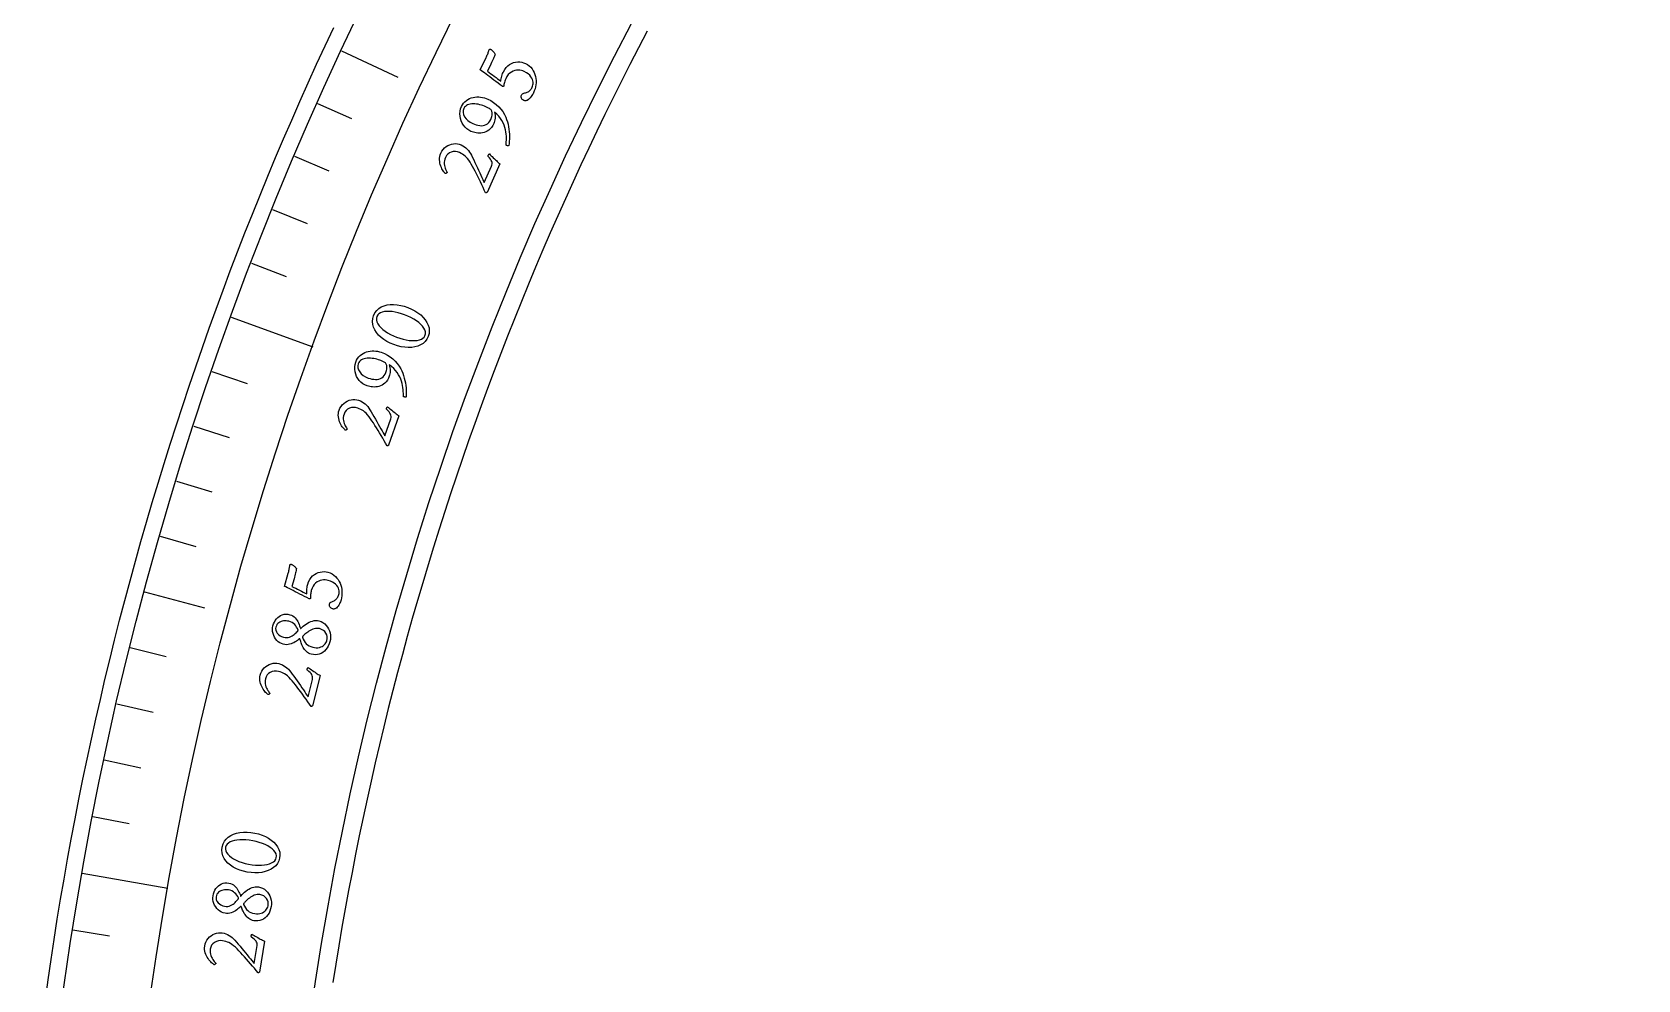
# Model space of a CAD drawing. Header units: millimetres. Extents: x -78 to 78, y -78 to 100.
# Drawn here: x -77.6 to -39.86, y 10.97 to 33.24 of the extents above; entities that cross this region are included whole.
import ezdxf

# ---------------------------------------------------------------- set-up
doc = ezdxf.new("R2010")
doc.units = ezdxf.units.MM
for name, color, linetype in [('CUT_INNER', 6, 'Continuous'), ('CUT_OUTER', 1, 'Continuous'), ('ENGRAVE', 7, 'Continuous'), ('ENGRAVE_FINE', 8, 'Continuous'), ('TEXT', 5, 'Continuous')]:
    doc.layers.add(name, color=color, linetype=linetype)

msp = doc.modelspace()

# ---------------------------------------------------------------- linework, layer by layer
at = {"layer": 'CUT_INNER'}
msp.add_lwpolyline([(-63.148, 33.2567), (-63.3508, 32.8686), (-63.5513, 32.4793), (-63.7494, 32.0888), (-63.9451, 31.697), (-64.1384, 31.304), (-64.3293, 30.9099), (-64.5177, 30.5146), (-64.7037, 30.1182), (-64.8873, 29.7206), (-65.0685, 29.3219), (-65.2472, 28.9221), (-65.4234, 28.5212), (-65.5972, 28.1192), (-65.7685, 27.7162), (-65.9373, 27.3121), (-66.1036, 26.907), (-66.2675, 26.5009), (-66.4288, 26.0938), (-66.5877, 25.6857), (-66.744, 25.2767), (-66.8979, 24.8666), (-67.0492, 24.4557), (-67.198, 24.0438), (-67.3443, 23.6311), (-67.488, 23.2174), (-67.6292, 22.8029), (-67.7678, 22.3875), (-67.9039, 21.9712), (-68.0375, 21.5542), (-68.1684, 21.1363), (-68.2968, 20.7176), (-68.4227, 20.2982), (-68.5459, 19.878), (-68.6666, 19.457), (-68.7847, 19.0353), (-68.9002, 18.6129), (-69.0131, 18.1898), (-69.1234, 17.766), (-69.2311, 17.3415), (-69.3362, 16.9164), (-69.4387, 16.4906), (-69.5386, 16.0642), (-69.6359, 15.6373), (-69.7305, 15.2097), (-69.8225, 14.7815), (-69.9119, 14.3528), (-69.9986, 13.9236), (-70.0828, 13.4938), (-70.1642, 13.0636), (-70.2431, 12.6328), (-70.3193, 12.2016), (-70.3928, 11.7698), (-70.4637, 11.3377), (-70.5319, 10.9051)], dxfattribs=at)
at = {"layer": 'CUT_OUTER'}
msp.add_lwpolyline([(-77.2904, 10.4973), (-77.2245, 10.9713), (-77.1558, 11.445), (-77.0841, 11.9182), (-77.0095, 12.3909), (-76.932, 12.8632), (-76.8517, 13.335), (-76.7684, 13.8063), (-76.6822, 14.2771), (-76.5932, 14.7474), (-76.5013, 15.217), (-76.4064, 15.6862), (-76.3088, 16.1547), (-76.2082, 16.6226), (-76.1048, 17.0899), (-75.9985, 17.5565), (-75.8893, 18.0225), (-75.7773, 18.4878), (-75.6624, 18.9525), (-75.5447, 19.4164), (-75.4242, 19.8795), (-75.3008, 20.3419), (-75.1745, 20.8036), (-75.0455, 21.2645), (-74.9136, 21.7245), (-74.7789, 22.1838), (-74.6413, 22.6422), (-74.501, 23.0998), (-74.3579, 23.5565), (-74.2119, 24.0123), (-74.0632, 24.4672), (-73.9117, 24.9212), (-73.7574, 25.3742), (-73.6003, 25.8263), (-73.4404, 26.2774), (-73.2778, 26.7275), (-73.1124, 27.1767), (-72.9443, 27.6248), (-72.7734, 28.0718), (-72.5998, 28.5178), (-72.4235, 28.9627), (-72.2444, 29.4066), (-72.0626, 29.8493), (-71.8781, 30.2909), (-71.6909, 30.7314), (-71.501, 31.1707), (-71.3084, 31.6088), (-71.1131, 32.0458), (-70.9151, 32.4815), (-70.7145, 32.916), (-70.5112, 33.3493)], dxfattribs=at)
at = {"layer": 'ENGRAVE'}
for points in [[(-70.3315, 32.7961), (-69.0095, 32.1797)], [(-72.9222, 26.5415), (-71.0033, 25.8431)], [(-74.958, 20.0849), (-73.5491, 19.7074)], [(-76.4232, 13.4755), (-74.4122, 13.1209)]]:
    msp.add_lwpolyline(points, dxfattribs=at)
for radius in [77.6022, 75.5602, 71.7678]:
    msp.add_circle((0, 0), radius, dxfattribs=at)
at = {"layer": 'ENGRAVE_FINE'}
for points in [[(-70.8931, 31.5637), (-70.0936, 31.2077)], [(-71.4332, 30.3216), (-70.6276, 29.9796)], [(-71.9515, 29.0703), (-71.1401, 28.7425)], [(-72.4479, 27.8101), (-71.6309, 27.4965)], [(-73.3743, 25.2648), (-72.5468, 24.9799)], [(-73.8041, 23.9804), (-72.9718, 23.71)], [(-74.2114, 22.6887), (-73.3744, 22.4328)], [(-74.596, 21.3901), (-73.7548, 21.1488)], [(-75.2971, 18.7737), (-74.4479, 18.562)], [(-75.6133, 17.4567), (-74.7605, 17.2598)], [(-75.9064, 16.1344), (-75.0504, 15.9524)], [(-76.1764, 14.8072), (-75.3173, 14.6402)], [(-76.6468, 12.1397), (-75.7824, 12.0028)]]:
    msp.add_lwpolyline(points, dxfattribs=at)
at = {"layer": 'TEXT'}
for points in [[(-66.5238, 32.3086), (-66.4938, 32.3621), (-66.4595, 32.4082), (-66.4209, 32.4468), (-66.3781, 32.478), (-66.3326, 32.5023), (-66.286, 32.5204), (-66.2383, 32.5323), (-66.1895, 32.538), (-66.1413, 32.5377), (-66.095, 32.5317), (-66.0509, 32.52), (-66.0088, 32.5026), (-65.9623, 32.4765), (-65.9207, 32.4462), (-65.8841, 32.4119), (-65.8523, 32.3734), (-65.8253, 32.332), (-65.8029, 32.2885), (-65.785, 32.2432), (-65.7718, 32.1958), (-65.763, 32.1473), (-65.7584, 32.0983), (-65.7582, 32.0489), (-65.7622, 31.9991), (-65.7703, 31.9496), (-65.7823, 31.9015), (-65.7982, 31.8546), (-65.818, 31.8091), (-65.8282, 31.7897), (-65.8408, 31.7686), (-65.856, 31.7459), (-65.8735, 31.7215), (-65.8928, 31.6973), (-65.9131, 31.6752), (-65.9342, 31.6552), (-65.9564, 31.6373), (-65.9624, 31.6348), (-65.9709, 31.6322), (-65.9818, 31.6296), (-65.9952, 31.627), (-66.0094, 31.6254), (-66.0229, 31.6259), (-66.0358, 31.6284), (-66.0479, 31.633), (-66.0669, 31.644), (-66.0824, 31.6571), (-66.0944, 31.6723), (-66.1031, 31.6896), (-66.1082, 31.7076), (-66.1097, 31.725), (-66.1075, 31.7417), (-66.1018, 31.7577), (-66.091, 31.7754), (-66.0773, 31.7891), (-66.0609, 31.799), (-66.0416, 31.8048), (-66.0214, 31.809), (-66.0019, 31.8138), (-65.9833, 31.819), (-65.9654, 31.8248), (-65.9458, 31.8331), (-65.9276, 31.8436), (-65.9108, 31.8566), (-65.8954, 31.8719), (-65.8815, 31.8886), (-65.869, 31.9058), (-65.8579, 31.9236), (-65.8482, 31.9419), (-65.8376, 31.9682), (-65.8305, 31.9964), (-65.8269, 32.0264), (-65.8268, 32.0583), (-65.8312, 32.0912), (-65.8413, 32.1243), (-65.8571, 32.1576), (-65.8785, 32.1911), (-65.9065, 32.2239), (-65.9423, 32.255), (-65.9856, 32.2844), (-66.0367, 32.3121), (-66.0683, 32.3252), (-66.1023, 32.3349), (-66.1389, 32.341), (-66.1779, 32.3435), (-66.2181, 32.3415), (-66.258, 32.3337), (-66.2977, 32.3201), (-66.3372, 32.3007), (-66.375, 32.2742), (-66.4098, 32.2393), (-66.4416, 32.1958), (-66.4703, 32.1438), (-66.478, 32.1264), (-66.486, 32.1058), (-66.4941, 32.0819), (-66.5024, 32.0547), (-66.5097, 32.0277), (-66.5149, 32.0042), (-66.5179, 31.9842), (-66.5188, 31.9678), (-66.5208, 31.9652), (-66.5237, 31.9632), (-66.5278, 31.9619), (-66.5329, 31.9612), (-66.5384, 31.9612), (-66.5437, 31.9619), (-66.5489, 31.9632), (-66.5539, 31.9652), (-66.6028, 32.0021), (-66.6516, 32.0389), (-66.7005, 32.0758), (-66.7493, 32.1127), (-66.7973, 32.149), (-66.8436, 32.184), (-66.8882, 32.2178), (-66.9312, 32.2504), (-66.9714, 32.2807), (-67.0079, 32.3079), (-67.0406, 32.3318), (-67.0696, 32.3526), (-66.9307, 32.6389), (-66.9212, 32.659), (-66.9121, 32.6796), (-66.9033, 32.7007), (-66.8949, 32.7222), (-66.8871, 32.7432), (-66.8803, 32.7625), (-66.8745, 32.7801), (-66.8697, 32.796), (-66.8659, 32.8092), (-66.8631, 32.8186), (-66.8615, 32.8243), (-66.8609, 32.8262), (-66.8558, 32.8296), (-66.851, 32.8327), (-66.8467, 32.8356), (-66.8429, 32.8382), (-66.8392, 32.8402), (-66.8354, 32.841), (-66.8316, 32.8408), (-66.8277, 32.8394), (-66.8238, 32.837), (-66.818, 32.8325), (-66.8104, 32.826), (-66.8008, 32.8176), (-66.7901, 32.8075), (-66.7792, 32.7965), (-66.7681, 32.7844), (-66.7567, 32.7713), (-66.7458, 32.7576), (-66.7362, 32.7437), (-66.7278, 32.7297), (-66.7208, 32.7156), (-66.729, 32.6939), (-66.7382, 32.6701), (-66.7484, 32.6444), (-66.7595, 32.6167), (-66.7719, 32.5869), (-66.786, 32.5549), (-66.8018, 32.5206), (-66.8193, 32.484), (-66.8981, 32.3213), (-66.859, 32.2915), (-66.8195, 32.2616), (-66.7795, 32.2317), (-66.7391, 32.2017), (-66.699, 32.172), (-66.6601, 32.1426), (-66.6224, 32.1137), (-66.5858, 32.0852), (-66.5831, 32.1101), (-66.5783, 32.1378), (-66.5713, 32.1684), (-66.5622, 32.2017), (-66.5522, 32.2344), (-66.5425, 32.2631), (-66.533, 32.2879), (-66.5238, 32.3086)], [(-66.4627, 30.5801), (-66.4591, 30.6167), (-66.4564, 30.6564), (-66.4547, 30.699), (-66.4541, 30.7447), (-66.4553, 30.7927), (-66.4594, 30.8421), (-66.4664, 30.8931), (-66.4763, 30.9456), (-66.4899, 30.9988), (-66.5082, 31.052), (-66.5311, 31.1052), (-66.5587, 31.1583), (-66.592, 31.2106), (-66.6319, 31.2611), (-66.6786, 31.3097), (-66.732, 31.3566), (-66.7245, 31.3218), (-66.7202, 31.2861), (-66.7191, 31.2498), (-66.7212, 31.2127), (-66.7258, 31.1768), (-66.7324, 31.1441), (-66.741, 31.1145), (-66.7516, 31.0882), (-66.7765, 31.0408), (-66.8042, 30.9997), (-66.8346, 30.9648), (-66.8678, 30.9362), (-66.903, 30.9129), (-66.9391, 30.8944), (-66.9762, 30.8805), (-67.0143, 30.8712), (-67.0526, 30.866), (-67.0903, 30.864), (-67.1274, 30.8654), (-67.1638, 30.8701), (-67.1986, 30.8771), (-67.2308, 30.8855), (-67.2605, 30.8952), (-67.2875, 30.9064), (-67.3394, 30.9342), (-67.386, 30.9677), (-67.4273, 31.0067), (-67.4634, 31.0514), (-67.4935, 31.1002), (-67.5171, 31.1517), (-67.5342, 31.2059), (-67.5448, 31.2627), (-67.548, 31.3205), (-67.543, 31.3775), (-67.5297, 31.4338), (-67.5081, 31.4893), (-67.4856, 31.5312), (-67.4593, 31.5686), (-67.4291, 31.6017), (-67.3951, 31.6304), (-67.3583, 31.6548), (-67.3196, 31.6751), (-67.279, 31.6913), (-67.2366, 31.7034), (-67.1931, 31.7115), (-67.1491, 31.7157), (-67.1047, 31.7161), (-67.0598, 31.7125), (-67.0156, 31.7054), (-66.973, 31.6952), (-66.9321, 31.6817), (-66.8928, 31.6651), (-66.8212, 31.6277), (-66.7544, 31.5853), (-66.6922, 31.5382), (-66.6348, 31.4861), (-66.5831, 31.4298), (-66.5384, 31.3697), (-66.5005, 31.3058), (-66.4695, 31.2381), (-66.4492, 31.1858), (-66.4317, 31.1313), (-66.417, 31.0746), (-66.4051, 31.0156), (-66.3959, 30.9559), (-66.3891, 30.8969), (-66.3849, 30.8387), (-66.383, 30.7812), (-66.3835, 30.7256), (-66.386, 30.6729), (-66.3906, 30.6231), (-66.3973, 30.5762), (-66.4016, 30.5706), (-66.4084, 30.5676), (-66.4176, 30.5672), (-66.4292, 30.5694), (-66.4409, 30.5727), (-66.4504, 30.5756), (-66.4577, 30.5781), (-66.4627, 30.5801)], [(-66.8094, 31.4124), (-66.8245, 31.4217), (-66.8399, 31.4309), (-66.8556, 31.44), (-66.8718, 31.449), (-66.8881, 31.4577), (-66.9046, 31.4662), (-66.9212, 31.4745), (-66.938, 31.4825), (-66.9713, 31.4971), (-67.0062, 31.5104), (-67.0427, 31.5222), (-67.0807, 31.5326), (-67.1193, 31.5412), (-67.1575, 31.5474), (-67.1953, 31.5514), (-67.2327, 31.5529), (-67.2689, 31.5517), (-67.3032, 31.547), (-67.3356, 31.5391), (-67.3661, 31.5278), (-67.3937, 31.5128), (-67.4172, 31.4938), (-67.4368, 31.4708), (-67.4523, 31.4438), (-67.4674, 31.3971), (-67.4698, 31.3493), (-67.4595, 31.3003), (-67.4364, 31.2502), (-67.4025, 31.2021), (-67.3596, 31.1591), (-67.3077, 31.1212), (-67.2468, 31.0885), (-67.2061, 31.0715), (-67.1651, 31.058), (-67.1239, 31.0479), (-67.0823, 31.0414), (-67.0416, 31.0393), (-67.0028, 31.0426), (-66.9658, 31.0513), (-66.9306, 31.0653), (-66.8981, 31.0854), (-66.8691, 31.1122), (-66.8436, 31.1457), (-66.8215, 31.1859), (-66.8124, 31.2077), (-66.8043, 31.2313), (-66.7972, 31.2568), (-66.7913, 31.2841), (-66.7884, 31.3134), (-66.7904, 31.3445), (-66.7974, 31.3775), (-66.8094, 31.4124)], [(-66.8525, 30.3781), (-66.8325, 30.3569), (-66.8109, 30.3346), (-66.7878, 30.3115), (-66.7632, 30.2873), (-66.7383, 30.2632), (-66.7143, 30.2401), (-66.6911, 30.2179), (-66.6689, 30.1968), (-66.6489, 30.1779), (-66.6324, 30.1624), (-66.6194, 30.1503), (-66.6101, 30.1416), (-66.909, 29.4721), (-66.9127, 29.47), (-66.917, 29.4682), (-66.922, 29.4664), (-66.9277, 29.4649), (-66.9333, 29.4637), (-66.9382, 29.4633), (-66.9423, 29.4635), (-66.9457, 29.4645), (-66.9741, 29.5259), (-67.0032, 29.5883), (-67.033, 29.6517), (-67.0635, 29.7161), (-67.0945, 29.7805), (-67.1256, 29.8438), (-67.1569, 29.906), (-67.1883, 29.9672), (-67.2193, 30.026), (-67.2496, 30.0813), (-67.279, 30.133), (-67.3077, 30.181), (-67.3379, 30.2273), (-67.3677, 30.2671), (-67.3972, 30.3002), (-67.4264, 30.3268), (-67.4562, 30.3492), (-67.4878, 30.3698), (-67.521, 30.3886), (-67.556, 30.4056), (-67.6054, 30.4232), (-67.6544, 30.4315), (-67.7028, 30.4302), (-67.7506, 30.4195), (-67.7949, 30.4), (-67.8326, 30.3726), (-67.8637, 30.3372), (-67.8881, 30.2938), (-67.903, 30.2549), (-67.9124, 30.2165), (-67.9165, 30.1788), (-67.9152, 30.1417), (-67.9103, 30.1062), (-67.9033, 30.0731), (-67.8943, 30.0425), (-67.8834, 30.0144), (-67.872, 29.9895), (-67.8618, 29.9687), (-67.8528, 29.9521), (-67.8449, 29.9396), (-67.8484, 29.9338), (-67.8535, 29.9287), (-67.8604, 29.9241), (-67.8689, 29.9201), (-67.8775, 29.9171), (-67.8845, 29.9153), (-67.8899, 29.9147), (-67.8937, 29.9154), (-67.9023, 29.9244), (-67.9129, 29.9374), (-67.9254, 29.9544), (-67.9399, 29.9755), (-67.955, 30), (-67.9694, 30.0274), (-67.9832, 30.0577), (-67.9963, 30.0908), (-68.0077, 30.126), (-68.0165, 30.1622), (-68.0227, 30.1996), (-68.0264, 30.2382), (-68.0262, 30.2773), (-68.021, 30.3165), (-68.0109, 30.3558), (-67.9958, 30.3951), (-67.9722, 30.4401), (-67.9436, 30.4804), (-67.9101, 30.5158), (-67.8717, 30.5465), (-67.8301, 30.5719), (-67.787, 30.5918), (-67.7423, 30.6061), (-67.6961, 30.6149), (-67.6497, 30.6177), (-67.6047, 30.6144), (-67.561, 30.6048), (-67.5186, 30.589), (-67.4784, 30.5685), (-67.4411, 30.5448), (-67.4067, 30.5179), (-67.3752, 30.4879), (-67.3465, 30.4551), (-67.3202, 30.4203), (-67.2964, 30.3832), (-67.2751, 30.344), (-67.2483, 30.29), (-67.221, 30.2335), (-67.1932, 30.1747), (-67.1647, 30.1133), (-67.1365, 30.0517), (-67.1091, 29.9919), (-67.0828, 29.9339), (-67.0573, 29.8778), (-67.0336, 29.8253), (-67.0123, 29.7785), (-66.9934, 29.7372), (-66.9769, 29.7015), (-66.8048, 30.0866), (-66.7948, 30.1151), (-66.7905, 30.143), (-66.7919, 30.1704), (-66.7991, 30.1973), (-66.8118, 30.2248), (-66.8296, 30.2538), (-66.8525, 30.2844), (-66.8805, 30.3166), (-66.8844, 30.3218), (-66.886, 30.3281), (-66.8854, 30.3354), (-66.8825, 30.3438), (-66.8807, 30.3472), (-66.8779, 30.3513), (-66.8742, 30.3562), (-66.8695, 30.3619), (-66.8646, 30.3674), (-66.8601, 30.372), (-66.8561, 30.3755), (-66.8525, 30.3781)], [(-69.5756, 26.5745), (-69.5439, 26.6409), (-69.5034, 26.6974), (-69.454, 26.7442), (-69.3958, 26.7811), (-69.3307, 26.8087), (-69.2606, 26.8276), (-69.1856, 26.8376), (-69.1056, 26.8389), (-69.0226, 26.832), (-68.9387, 26.8174), (-68.8538, 26.7951), (-68.7679, 26.7653), (-68.6845, 26.7292), (-68.6069, 26.688), (-68.5353, 26.6418), (-68.4695, 26.5907), (-68.4113, 26.5356), (-68.3624, 26.4776), (-68.3228, 26.4168), (-68.2925, 26.353), (-68.2733, 26.2874), (-68.2671, 26.2208), (-68.2739, 26.1534), (-68.2938, 26.0849), (-68.3239, 26.0225), (-68.3634, 25.9687), (-68.4122, 25.9237), (-68.4704, 25.8873), (-68.5357, 25.8595), (-68.606, 25.8401), (-68.6812, 25.8289), (-68.7615, 25.8262), (-68.8448, 25.8314), (-68.9291, 25.8445), (-69.0144, 25.8653), (-69.1007, 25.8939), (-69.1846, 25.929), (-69.2626, 25.9692), (-69.3348, 26.0146), (-69.4011, 26.0652), (-69.4597, 26.12), (-69.5087, 26.178), (-69.5482, 26.2393), (-69.5781, 26.3038), (-69.5968, 26.3703), (-69.6026, 26.4377), (-69.5956, 26.5057), (-69.5756, 26.5745)], [(-69.4983, 26.5568), (-69.5091, 26.5142), (-69.5092, 26.4709), (-69.4985, 26.427), (-69.4772, 26.3824), (-69.4466, 26.3379), (-69.4081, 26.2946), (-69.3618, 26.2523), (-69.3077, 26.211), (-69.2471, 26.1716), (-69.1813, 26.135), (-69.1104, 26.1012), (-69.0344, 26.0702), (-68.9577, 26.0435), (-68.8826, 26.0222), (-68.8092, 26.0061), (-68.7374, 25.9953), (-68.6691, 25.9898), (-68.6063, 25.9896), (-68.5488, 25.9948), (-68.4968, 26.0054), (-68.4519, 26.0215), (-68.4158, 26.0435), (-68.3886, 26.0713), (-68.3702, 26.1049), (-68.3589, 26.1495), (-68.3588, 26.1941), (-68.3702, 26.2387), (-68.3929, 26.2834), (-68.4253, 26.3275), (-68.4657, 26.3706), (-68.5142, 26.4125), (-68.5706, 26.4533), (-68.6332, 26.4923), (-68.6999, 26.5287), (-68.7709, 26.5625), (-68.8461, 26.5937), (-68.9233, 26.6212), (-68.998, 26.6432), (-69.0703, 26.6597), (-69.1403, 26.6707), (-69.2064, 26.6762), (-69.2674, 26.6761), (-69.3232, 26.6704), (-69.3738, 26.6592), (-69.4176, 26.6423), (-69.453, 26.6196), (-69.4799, 26.5911), (-69.4983, 26.5568)], [(-68.8751, 24.6711), (-68.8746, 24.7079), (-68.8754, 24.7477), (-68.8775, 24.7903), (-68.8808, 24.8359), (-68.8862, 24.8835), (-68.8946, 24.9324), (-68.906, 24.9826), (-68.9204, 25.034), (-68.9386, 25.0859), (-68.9615, 25.1373), (-68.9889, 25.1883), (-69.0211, 25.2388), (-69.0588, 25.288), (-69.103, 25.3347), (-69.1537, 25.3792), (-69.2109, 25.4212), (-69.2004, 25.3871), (-69.193, 25.352), (-69.1888, 25.3159), (-69.1876, 25.2788), (-69.1891, 25.2426), (-69.1929, 25.2094), (-69.1989, 25.1793), (-69.2071, 25.1521), (-69.2278, 25.1027), (-69.2517, 25.0594), (-69.279, 25.0219), (-69.3097, 24.9905), (-69.3426, 24.9643), (-69.377, 24.9427), (-69.4128, 24.9256), (-69.4499, 24.9131), (-69.4876, 24.9045), (-69.525, 24.8993), (-69.562, 24.8974), (-69.5987, 24.8989), (-69.634, 24.9028), (-69.6668, 24.9084), (-69.6972, 24.9155), (-69.7251, 24.9243), (-69.7793, 24.9475), (-69.8286, 24.9767), (-69.8732, 25.012), (-69.9129, 25.0534), (-69.9472, 25.0994), (-69.9752, 25.1487), (-69.997, 25.2012), (-70.0125, 25.2568), (-70.0207, 25.3141), (-70.0207, 25.3714), (-70.0123, 25.4286), (-69.9957, 25.4858), (-69.9769, 25.5294), (-69.954, 25.5691), (-69.9268, 25.6046), (-69.8954, 25.6362), (-69.8608, 25.6637), (-69.8241, 25.6873), (-69.7851, 25.707), (-69.7439, 25.7227), (-69.7012, 25.7346), (-69.6578, 25.7426), (-69.6135, 25.7468), (-69.5686, 25.7472), (-69.5239, 25.744), (-69.4806, 25.7375), (-69.4386, 25.7277), (-69.398, 25.7145), (-69.3235, 25.6835), (-69.2532, 25.6471), (-69.1872, 25.6055), (-69.1254, 25.5587), (-69.069, 25.5071), (-69.0192, 25.4511), (-68.9759, 25.3907), (-68.9391, 25.326), (-68.9143, 25.2757), (-68.8921, 25.223), (-68.8726, 25.1677), (-68.8556, 25.11), (-68.8412, 25.0513), (-68.8294, 24.9932), (-68.82, 24.9355), (-68.8132, 24.8784), (-68.8088, 24.823), (-68.8067, 24.7702), (-68.807, 24.7203), (-68.8095, 24.673), (-68.8134, 24.667), (-68.8199, 24.6635), (-68.829, 24.6623), (-68.8407, 24.6634), (-68.8527, 24.6657), (-68.8624, 24.6677), (-68.8698, 24.6695), (-68.8751, 24.6711)], [(-69.293, 25.47), (-69.3088, 25.478), (-69.3249, 25.4858), (-69.3414, 25.4935), (-69.3583, 25.501), (-69.3753, 25.5083), (-69.3925, 25.5154), (-69.4098, 25.5221), (-69.4271, 25.5287), (-69.4616, 25.5403), (-69.4975, 25.5505), (-69.5349, 25.5591), (-69.5737, 25.5662), (-69.6129, 25.5713), (-69.6515, 25.5742), (-69.6895, 25.5748), (-69.7268, 25.5731), (-69.7628, 25.5687), (-69.7966, 25.5611), (-69.8282, 25.5504), (-69.8576, 25.5365), (-69.8837, 25.5191), (-69.9055, 25.4982), (-69.923, 25.4735), (-69.9361, 25.4453), (-69.9471, 25.3975), (-69.9453, 25.3497), (-69.9308, 25.3018), (-69.9034, 25.2538), (-69.8655, 25.2088), (-69.819, 25.1698), (-69.764, 25.1366), (-69.7005, 25.1092), (-69.6584, 25.0958), (-69.6164, 25.0859), (-69.5744, 25.0796), (-69.5325, 25.0767), (-69.4918, 25.0782), (-69.4533, 25.0848), (-69.4172, 25.0967), (-69.3834, 25.1137), (-69.3528, 25.1365), (-69.3263, 25.1658), (-69.3038, 25.2014), (-69.2853, 25.2434), (-69.278, 25.2659), (-69.272, 25.2901), (-69.2673, 25.3161), (-69.2637, 25.3438), (-69.2633, 25.3732), (-69.2681, 25.404), (-69.278, 25.4363), (-69.293, 25.47)], [(-69.2458, 24.4359), (-69.2239, 24.4165), (-69.2005, 24.3963), (-69.1755, 24.3752), (-69.1488, 24.3533), (-69.1219, 24.3314), (-69.096, 24.3105), (-69.071, 24.2904), (-69.047, 24.2714), (-69.0254, 24.2543), (-69.0076, 24.2403), (-68.9937, 24.2293), (-68.9836, 24.2215), (-69.2231, 23.5284), (-69.2265, 23.5261), (-69.2307, 23.5238), (-69.2355, 23.5217), (-69.241, 23.5196), (-69.2465, 23.518), (-69.2514, 23.5171), (-69.2555, 23.517), (-69.259, 23.5177), (-69.2926, 23.5764), (-69.327, 23.636), (-69.3622, 23.6966), (-69.3983, 23.7581), (-69.4347, 23.8195), (-69.4712, 23.8798), (-69.5078, 23.9391), (-69.5444, 23.9973), (-69.5805, 24.0532), (-69.6154, 24.1056), (-69.6493, 24.1545), (-69.682, 24.1999), (-69.7161, 24.2434), (-69.7493, 24.2804), (-69.7816, 24.3109), (-69.8129, 24.3348), (-69.8446, 24.3545), (-69.8779, 24.3722), (-69.9126, 24.3881), (-69.9489, 24.402), (-69.9997, 24.4153), (-70.0492, 24.4192), (-70.0973, 24.4137), (-70.1441, 24.3989), (-70.1865, 24.3756), (-70.2216, 24.345), (-70.2495, 24.307), (-70.2701, 24.2617), (-70.2815, 24.2216), (-70.2876, 24.1826), (-70.2883, 24.1446), (-70.2838, 24.1078), (-70.2758, 24.0729), (-70.2659, 24.0406), (-70.2543, 24.0108), (-70.241, 23.9837), (-70.2275, 23.9599), (-70.2155, 23.9401), (-70.2051, 23.9244), (-70.1961, 23.9126), (-70.1991, 23.9066), (-70.2038, 23.901), (-70.2102, 23.8958), (-70.2184, 23.8911), (-70.2267, 23.8873), (-70.2335, 23.8849), (-70.2388, 23.8839), (-70.2426, 23.8842), (-70.252, 23.8924), (-70.2637, 23.9045), (-70.2776, 23.9204), (-70.2939, 23.9401), (-70.3111, 23.9632), (-70.3279, 23.9892), (-70.3442, 24.0182), (-70.3601, 24.05), (-70.3746, 24.0841), (-70.3865, 24.1194), (-70.396, 24.1562), (-70.4029, 24.1942), (-70.4062, 24.2332), (-70.4045, 24.2727), (-70.3978, 24.3127), (-70.3862, 24.3532), (-70.3665, 24.4001), (-70.3416, 24.4427), (-70.3113, 24.481), (-70.2758, 24.5148), (-70.2365, 24.5438), (-70.1953, 24.5674), (-70.152, 24.5856), (-70.1067, 24.5983), (-70.0608, 24.6052), (-70.0157, 24.6057), (-69.9713, 24.6), (-69.9277, 24.5879), (-69.8858, 24.571), (-69.8466, 24.5507), (-69.81, 24.5269), (-69.7761, 24.4997), (-69.7446, 24.4696), (-69.7153, 24.4372), (-69.6884, 24.4023), (-69.6637, 24.3651), (-69.6324, 24.3136), (-69.6003, 24.2598), (-69.5674, 24.2036), (-69.5337, 24.1449), (-69.5002, 24.086), (-69.4677, 24.0288), (-69.4364, 23.9734), (-69.4062, 23.9196), (-69.378, 23.8695), (-69.3526, 23.8247), (-69.3302, 23.7852), (-69.3107, 23.7511), (-69.1729, 24.1497), (-69.1653, 24.1789), (-69.1635, 24.2071), (-69.1673, 24.2343), (-69.1768, 24.2605), (-69.1918, 24.2867), (-69.2121, 24.3141), (-69.2375, 24.3426), (-69.2682, 24.3722), (-69.2726, 24.3771), (-69.2748, 24.3832), (-69.2748, 24.3905), (-69.2726, 24.3992), (-69.2711, 24.4027), (-69.2687, 24.407), (-69.2654, 24.4122), (-69.2613, 24.4183), (-69.2568, 24.4242), (-69.2528, 24.4291), (-69.2491, 24.433), (-69.2458, 24.4359)], [(-71.1234, 20.266), (-71.1032, 20.324), (-71.0775, 20.3753), (-71.0462, 20.42), (-71.0094, 20.4581), (-70.9688, 20.49), (-70.926, 20.5159), (-70.8811, 20.5359), (-70.8341, 20.55), (-70.7865, 20.5581), (-70.74, 20.5602), (-70.6945, 20.5564), (-70.65, 20.5466), (-70.5997, 20.5289), (-70.5535, 20.5063), (-70.5114, 20.4788), (-70.4734, 20.4465), (-70.4396, 20.4103), (-70.41, 20.3714), (-70.3846, 20.3299), (-70.3633, 20.2855), (-70.3462, 20.2393), (-70.3332, 20.1919), (-70.3244, 20.1432), (-70.3197, 20.0934), (-70.3191, 20.0433), (-70.3226, 19.9939), (-70.3301, 19.945), (-70.3416, 19.8967), (-70.3483, 19.8758), (-70.3571, 19.8529), (-70.3681, 19.8278), (-70.3812, 19.8008), (-70.396, 19.7736), (-70.412, 19.7483), (-70.4294, 19.7249), (-70.4481, 19.7035), (-70.4536, 19.6999), (-70.4615, 19.6959), (-70.4718, 19.6915), (-70.4845, 19.6866), (-70.4983, 19.6825), (-70.5117, 19.6806), (-70.5248, 19.6809), (-70.5375, 19.6833), (-70.5581, 19.6908), (-70.5756, 19.701), (-70.5901, 19.7139), (-70.6017, 19.7295), (-70.6098, 19.7464), (-70.6143, 19.7632), (-70.6151, 19.78), (-70.6123, 19.7968), (-70.6047, 19.8161), (-70.5936, 19.832), (-70.5791, 19.8445), (-70.5612, 19.8537), (-70.5419, 19.8613), (-70.5236, 19.8693), (-70.5061, 19.8778), (-70.4896, 19.8866), (-70.4717, 19.8981), (-70.4556, 19.9117), (-70.4413, 19.9273), (-70.4288, 19.945), (-70.418, 19.9639), (-70.4087, 19.9831), (-70.4008, 20.0025), (-70.3945, 20.0222), (-70.3886, 20.05), (-70.3865, 20.0789), (-70.3882, 20.1091), (-70.3936, 20.1405), (-70.4037, 20.1722), (-70.4194, 20.203), (-70.4407, 20.2331), (-70.4676, 20.2624), (-70.5009, 20.2898), (-70.5415, 20.3142), (-70.5893, 20.3357), (-70.6444, 20.3541), (-70.6778, 20.3615), (-70.713, 20.3651), (-70.75, 20.3647), (-70.7889, 20.3605), (-70.8281, 20.3515), (-70.8661, 20.3369), (-70.9028, 20.3166), (-70.9383, 20.2907), (-70.971, 20.258), (-70.9992, 20.2175), (-71.0229, 20.1692), (-71.0422, 20.113), (-71.0468, 20.0945), (-71.051, 20.0728), (-71.0548, 20.0479), (-71.0583, 20.0197), (-71.0609, 19.9918), (-71.0619, 19.9678), (-71.0614, 19.9476), (-71.0594, 19.9313), (-71.0609, 19.9283), (-71.0635, 19.9259), (-71.0672, 19.9239), (-71.0721, 19.9223), (-71.0775, 19.9214), (-71.0829, 19.9211), (-71.0883, 19.9215), (-71.0935, 19.9226), (-71.148, 19.9504), (-71.2025, 19.9783), (-71.257, 20.0061), (-71.3115, 20.034), (-71.3651, 20.0614), (-71.4168, 20.0878), (-71.4666, 20.1133), (-71.5146, 20.1379), (-71.5595, 20.1608), (-71.6001, 20.1812), (-71.6365, 20.1992), (-71.6686, 20.2146), (-71.5816, 20.5206), (-71.5757, 20.5421), (-71.5703, 20.564), (-71.5653, 20.5862), (-71.5608, 20.6089), (-71.5568, 20.6309), (-71.5534, 20.6511), (-71.5507, 20.6694), (-71.5487, 20.686), (-71.5473, 20.6996), (-71.5462, 20.7094), (-71.5456, 20.7152), (-71.5454, 20.7172), (-71.5409, 20.7214), (-71.5368, 20.7253), (-71.533, 20.7289), (-71.5297, 20.7322), (-71.5264, 20.7348), (-71.5228, 20.7363), (-71.519, 20.7367), (-71.5149, 20.736), (-71.5107, 20.7343), (-71.5042, 20.7309), (-71.4955, 20.7258), (-71.4846, 20.7191), (-71.4724, 20.7111), (-71.4597, 20.7022), (-71.4467, 20.6922), (-71.4331, 20.6813), (-71.42, 20.6696), (-71.4082, 20.6577), (-71.3976, 20.6453), (-71.3882, 20.6326), (-71.3925, 20.6098), (-71.3974, 20.5848), (-71.403, 20.5577), (-71.4091, 20.5285), (-71.4162, 20.497), (-71.4245, 20.463), (-71.4341, 20.4265), (-71.445, 20.3875), (-71.4944, 20.2136), (-71.4507, 20.191), (-71.4065, 20.1684), (-71.3619, 20.1459), (-71.3169, 20.1234), (-71.2723, 20.101), (-71.2289, 20.0789), (-71.1867, 20.0569), (-71.1457, 20.0352), (-71.1474, 20.0603), (-71.1475, 20.0884), (-71.1459, 20.1197), (-71.1428, 20.1541), (-71.1386, 20.188), (-71.134, 20.218), (-71.1289, 20.244), (-71.1234, 20.266)], [(-71.9416, 19.2881), (-71.927, 19.3335), (-71.9084, 19.3756), (-71.8859, 19.4145), (-71.8595, 19.4502), (-71.8296, 19.4818), (-71.7968, 19.5084), (-71.7611, 19.5301), (-71.7225, 19.5468), (-71.6814, 19.5576), (-71.6382, 19.5615), (-71.5929, 19.5586), (-71.5456, 19.5488), (-71.5075, 19.5358), (-71.4735, 19.5188), (-71.4433, 19.4978), (-71.4171, 19.4727), (-71.3941, 19.4449), (-71.3738, 19.4157), (-71.3561, 19.3851), (-71.3411, 19.3531), (-71.3281, 19.3209), (-71.3164, 19.2899), (-71.3061, 19.2599), (-71.2973, 19.2311), (-71.2964, 19.2249), (-71.294, 19.2223), (-71.2901, 19.2232), (-71.2846, 19.2277), (-71.2579, 19.2544), (-71.2286, 19.2803), (-71.1967, 19.3053), (-71.1622, 19.3295), (-71.1259, 19.3516), (-71.0888, 19.3707), (-71.0508, 19.3867), (-71.0119, 19.3996), (-70.9729, 19.4082), (-70.9346, 19.4115), (-70.8968, 19.4095), (-70.8597, 19.4021), (-70.8104, 19.3849), (-70.7656, 19.3616), (-70.7253, 19.3323), (-70.6895, 19.2968), (-70.6586, 19.2568), (-70.6333, 19.2137), (-70.6134, 19.1674), (-70.599, 19.1181), (-70.5906, 19.0671), (-70.5885, 19.016), (-70.5927, 18.9649), (-70.6033, 18.9136), (-70.6204, 18.8603), (-70.6419, 18.8114), (-70.6678, 18.7669), (-70.6982, 18.7267), (-70.7323, 18.6917), (-70.7693, 18.6627), (-70.8092, 18.6396), (-70.8521, 18.6224), (-70.8971, 18.6116), (-70.9434, 18.6076), (-70.991, 18.6104), (-71.0399, 18.62), (-71.0724, 18.6305), (-71.1023, 18.6442), (-71.1297, 18.6613), (-71.1545, 18.6816), (-71.1771, 18.7043), (-71.1975, 18.7285), (-71.2159, 18.7541), (-71.2321, 18.7811), (-71.2466, 18.8087), (-71.2594, 18.8361), (-71.2705, 18.8631), (-71.2801, 18.8899), (-71.2884, 18.9154), (-71.296, 18.9386), (-71.3027, 18.9594), (-71.3086, 18.9779), (-71.3108, 18.9819), (-71.3133, 18.9837), (-71.3161, 18.9833), (-71.3192, 18.9807), (-71.339, 18.9628), (-71.3618, 18.9447), (-71.3876, 18.9264), (-71.4164, 18.9079), (-71.4474, 18.8904), (-71.48, 18.8754), (-71.514, 18.8626), (-71.5495, 18.8523), (-71.586, 18.8455), (-71.6229, 18.8435), (-71.6602, 18.8463), (-71.698, 18.8539), (-71.7407, 18.8683), (-71.7803, 18.8883), (-71.8167, 18.9139), (-71.8499, 18.9451), (-71.8793, 18.9806), (-71.904, 19.019), (-71.9242, 19.0604), (-71.9397, 19.1047), (-71.9497, 19.1505), (-71.9534, 19.1964), (-71.9507, 19.2422), (-71.9416, 19.2881)], [(-71.8728, 19.2583), (-71.8782, 19.2212), (-71.8744, 19.1847), (-71.8614, 19.1488), (-71.8392, 19.1134), (-71.81, 19.0811), (-71.7758, 19.0546), (-71.7368, 19.0338), (-71.6928, 19.0186), (-71.6547, 19.011), (-71.6184, 19.0088), (-71.5839, 19.0121), (-71.5512, 19.0208), (-71.5204, 19.0335), (-71.4916, 19.0484), (-71.4649, 19.0658), (-71.4402, 19.0856), (-71.4174, 19.1059), (-71.3964, 19.1249), (-71.3771, 19.1427), (-71.3595, 19.1593), (-71.3579, 19.1614), (-71.3565, 19.1642), (-71.3552, 19.1675), (-71.354, 19.1714), (-71.3537, 19.1724), (-71.3536, 19.173), (-71.3535, 19.1734), (-71.3534, 19.1736), (-71.3527, 19.1766), (-71.3524, 19.1795), (-71.3524, 19.1822), (-71.3527, 19.1847), (-71.3669, 19.2209), (-71.3847, 19.2547), (-71.4059, 19.286), (-71.4306, 19.3148), (-71.459, 19.3404), (-71.4913, 19.3619), (-71.5275, 19.3794), (-71.5676, 19.3929), (-71.5983, 19.3996), (-71.6293, 19.403), (-71.6606, 19.4033), (-71.6922, 19.4004), (-71.7231, 19.3942), (-71.7523, 19.3849), (-71.7798, 19.3724), (-71.8056, 19.3568), (-71.8286, 19.3377), (-71.8474, 19.3149), (-71.8621, 19.2884), (-71.8728, 19.2583)], [(-70.6759, 18.9376), (-70.667, 18.9864), (-70.6674, 19.0322), (-70.677, 19.0751), (-70.6959, 19.115), (-70.7229, 19.1504), (-70.7569, 19.1797), (-70.798, 19.2029), (-70.846, 19.2199), (-70.8778, 19.2261), (-70.9098, 19.2276), (-70.9421, 19.2244), (-70.9747, 19.2164), (-71.0069, 19.205), (-71.0379, 19.1916), (-71.0678, 19.1762), (-71.0965, 19.1588), (-71.1235, 19.1405), (-71.1483, 19.1224), (-71.171, 19.1046), (-71.1914, 19.087), (-71.2089, 19.0712), (-71.2228, 19.0586), (-71.2329, 19.0493), (-71.2393, 19.0432), (-71.2422, 19.0397), (-71.2444, 19.0367), (-71.246, 19.034), (-71.2469, 19.0316), (-71.2475, 19.0287), (-71.2478, 19.0262), (-71.2476, 19.0242), (-71.247, 19.0226), (-71.2303, 18.9759), (-71.2102, 18.9344), (-71.1866, 18.8981), (-71.1598, 18.8671), (-71.1286, 18.8405), (-71.0921, 18.8178), (-71.0504, 18.7989), (-71.0035, 18.7839), (-70.9623, 18.7753), (-70.923, 18.7716), (-70.8856, 18.773), (-70.8501, 18.7793), (-70.8171, 18.7898), (-70.7871, 18.8034), (-70.76, 18.8201), (-70.7358, 18.84), (-70.7151, 18.8623), (-70.6982, 18.8859), (-70.6851, 18.911), (-70.6759, 18.9376)], [(-71.112, 18.3078), (-71.0885, 18.2903), (-71.0634, 18.2722), (-71.0367, 18.2534), (-71.0082, 18.2339), (-70.9795, 18.2144), (-70.9518, 18.1958), (-70.9252, 18.1781), (-70.8997, 18.1611), (-70.8766, 18.146), (-70.8577, 18.1336), (-70.8429, 18.1239), (-70.8321, 18.117), (-71.0103, 17.4057), (-71.0135, 17.4031), (-71.0175, 17.4005), (-71.0221, 17.3979), (-71.0274, 17.3954), (-71.0328, 17.3932), (-71.0375, 17.392), (-71.0416, 17.3915), (-71.0451, 17.3919), (-71.0837, 17.4474), (-71.1232, 17.5038), (-71.1636, 17.5611), (-71.2048, 17.6192), (-71.2465, 17.6772), (-71.2881, 17.7341), (-71.3297, 17.79), (-71.3713, 17.8448), (-71.4121, 17.8974), (-71.4515, 17.9465), (-71.4895, 17.9923), (-71.526, 18.0346), (-71.5638, 18.075), (-71.6001, 18.109), (-71.6349, 18.1365), (-71.6682, 18.1576), (-71.7015, 18.1744), (-71.7361, 18.1892), (-71.7721, 18.202), (-71.8095, 18.2127), (-71.8613, 18.2215), (-71.9109, 18.2211), (-71.9584, 18.2114), (-72.0036, 18.1926), (-72.0439, 18.1657), (-72.0762, 18.1322), (-72.1007, 18.0919), (-72.1172, 18.0449), (-72.1251, 18.004), (-72.1277, 17.9646), (-72.1252, 17.9267), (-72.1175, 17.8905), (-72.1064, 17.8563), (-72.0938, 17.825), (-72.0797, 17.7964), (-72.064, 17.7705), (-72.0485, 17.748), (-72.0349, 17.7293), (-72.023, 17.7145), (-72.0131, 17.7036), (-72.0156, 17.6973), (-72.0198, 17.6914), (-72.0257, 17.6857), (-72.0334, 17.6803), (-72.0414, 17.6758), (-72.0479, 17.6728), (-72.0531, 17.6713), (-72.057, 17.6713), (-72.067, 17.6787), (-72.0797, 17.6896), (-72.095, 17.7042), (-72.1129, 17.7225), (-72.1321, 17.744), (-72.151, 17.7684), (-72.1698, 17.7959), (-72.1885, 17.8262), (-72.2058, 17.8589), (-72.2208, 17.8931), (-72.2334, 17.9288), (-72.2437, 17.9661), (-72.2503, 18.0047), (-72.2521, 18.0442), (-72.2489, 18.0846), (-72.2409, 18.126), (-72.2254, 18.1744), (-72.2042, 18.219), (-72.1774, 18.2598), (-72.1449, 18.2966), (-72.1084, 18.3289), (-72.0694, 18.356), (-72.0278, 18.3778), (-71.9838, 18.3945), (-71.9387, 18.4053), (-71.8938, 18.4098), (-71.8491, 18.408), (-71.8046, 18.3998), (-71.7614, 18.3866), (-71.7205, 18.3697), (-71.682, 18.3492), (-71.6458, 18.3251), (-71.6118, 18.2979), (-71.5799, 18.2681), (-71.55, 18.2357), (-71.5222, 18.2008), (-71.4865, 18.1523), (-71.4498, 18.1014), (-71.4121, 18.0483), (-71.3735, 17.9928), (-71.3349, 17.937), (-71.2976, 17.8829), (-71.2616, 17.8304), (-71.2268, 17.7795), (-71.1943, 17.732), (-71.1652, 17.6895), (-71.1394, 17.6522), (-71.117, 17.6199), (-71.0144, 18.029), (-71.0094, 18.0587), (-71.0101, 18.087), (-71.0163, 18.1138), (-71.028, 18.139), (-71.0453, 18.1638), (-71.0678, 18.1893), (-71.0957, 18.2155), (-71.1288, 18.2423), (-71.1336, 18.2468), (-71.1363, 18.2527), (-71.1369, 18.26), (-71.1355, 18.2688), (-71.1343, 18.2724), (-71.1323, 18.277), (-71.1295, 18.2824), (-71.1259, 18.2888), (-71.122, 18.2951), (-71.1184, 18.3004), (-71.1151, 18.3046), (-71.112, 18.3078)], [(-73.1332, 14.0891), (-73.1135, 14.16), (-73.0834, 14.2227), (-73.0429, 14.2773), (-72.992, 14.3238), (-72.9327, 14.3623), (-72.8669, 14.393), (-72.7948, 14.416), (-72.7162, 14.4311), (-72.6333, 14.4387), (-72.5482, 14.4389), (-72.4607, 14.4317), (-72.3709, 14.4173), (-72.2824, 14.3961), (-72.1989, 14.3691), (-72.1204, 14.3361), (-72.0467, 14.2971), (-71.9798, 14.253), (-71.9216, 14.2044), (-71.8721, 14.1513), (-71.8311, 14.0938), (-71.8008, 14.0325), (-71.7832, 13.968), (-71.7782, 13.9004), (-71.7858, 13.8296), (-71.8047, 13.7628), (-71.8342, 13.703), (-71.8745, 13.6502), (-71.9254, 13.6043), (-71.9849, 13.5656), (-72.0508, 13.5342), (-72.123, 13.5102), (-72.2015, 13.4935), (-72.2845, 13.4842), (-72.3698, 13.4824), (-72.4574, 13.4881), (-72.5474, 13.5013), (-72.6361, 13.5213), (-72.7199, 13.5474), (-72.7989, 13.5796), (-72.8729, 13.6178), (-72.9401, 13.6616), (-72.9985, 13.7103), (-73.048, 13.7637), (-73.0887, 13.8221), (-73.1186, 13.8844), (-73.1361, 13.9496), (-73.1409, 14.0179), (-73.1332, 14.0891)], [(-73.054, 14.0851), (-73.0572, 14.0413), (-73.0498, 13.9986), (-73.0317, 13.9572), (-73.0029, 13.917), (-72.9651, 13.8785), (-72.9197, 13.8425), (-72.8667, 13.8089), (-72.8062, 13.7776), (-72.7397, 13.7494), (-72.6686, 13.7248), (-72.5929, 13.7038), (-72.5127, 13.6864), (-72.4325, 13.6735), (-72.3548, 13.6655), (-72.2797, 13.6624), (-72.2072, 13.6642), (-72.139, 13.6707), (-72.0771, 13.6814), (-72.0214, 13.6965), (-71.972, 13.716), (-71.9305, 13.7397), (-71.8988, 13.7676), (-71.8768, 13.7996), (-71.8646, 13.8359), (-71.8611, 13.8818), (-71.8689, 13.9258), (-71.8878, 13.9678), (-71.9179, 14.0078), (-71.9575, 14.0456), (-72.0048, 14.081), (-72.0598, 14.1139), (-72.1224, 14.1443), (-72.1908, 14.1718), (-72.2629, 14.196), (-72.3387, 14.217), (-72.4182, 14.2346), (-72.4989, 14.2483), (-72.5763, 14.2571), (-72.6504, 14.2608), (-72.7212, 14.2595), (-72.7873, 14.2534), (-72.8473, 14.2427), (-72.9013, 14.2274), (-72.9492, 14.2075), (-72.9894, 14.1833), (-73.0203, 14.1548), (-73.0418, 14.122), (-73.054, 14.0851)], [(-73.3489, 12.9446), (-73.3383, 12.9911), (-73.3235, 13.0347), (-73.3045, 13.0754), (-73.2812, 13.1132), (-73.2542, 13.1473), (-73.2239, 13.1767), (-73.1902, 13.2014), (-73.1532, 13.2214), (-73.1132, 13.2357), (-73.0705, 13.2434), (-73.0251, 13.2444), (-72.9771, 13.2388), (-72.9381, 13.2292), (-72.9027, 13.2152), (-72.8708, 13.1969), (-72.8425, 13.1742), (-72.8172, 13.1485), (-72.7944, 13.1212), (-72.7741, 13.0922), (-72.7564, 13.0617), (-72.7406, 13.0308), (-72.7263, 13.0008), (-72.7134, 12.9719), (-72.7021, 12.9439), (-72.7006, 12.9378), (-72.698, 12.9354), (-72.6942, 12.9367), (-72.6892, 12.9416), (-72.6649, 12.9706), (-72.6379, 12.999), (-72.6083, 13.0267), (-72.576, 13.0537), (-72.5418, 13.079), (-72.5065, 13.1012), (-72.4701, 13.1204), (-72.4325, 13.1367), (-72.3944, 13.1487), (-72.3565, 13.1553), (-72.3187, 13.1566), (-72.2811, 13.1524), (-72.2305, 13.1396), (-72.1838, 13.1203), (-72.1411, 13.0946), (-72.1023, 13.0624), (-72.0681, 13.0252), (-72.0391, 12.9845), (-72.0153, 12.9401), (-71.9966, 12.8922), (-71.9838, 12.8422), (-71.9772, 12.7915), (-71.977, 12.7401), (-71.983, 12.6881), (-71.9954, 12.6335), (-72.0126, 12.5829), (-72.0345, 12.5363), (-72.0613, 12.4937), (-72.0922, 12.4559), (-72.1265, 12.4237), (-72.1643, 12.3972), (-72.2055, 12.3764), (-72.2494, 12.3617), (-72.2952, 12.3537), (-72.3428, 12.3523), (-72.3924, 12.3576), (-72.4257, 12.3652), (-72.4567, 12.3763), (-72.4855, 12.3909), (-72.512, 12.409), (-72.5364, 12.4297), (-72.5589, 12.4519), (-72.5794, 12.4758), (-72.598, 12.5013), (-72.6147, 12.5276), (-72.6299, 12.5537), (-72.6434, 12.5797), (-72.6552, 12.6056), (-72.6657, 12.6302), (-72.6753, 12.6526), (-72.6838, 12.6728), (-72.6913, 12.6907), (-72.6938, 12.6945), (-72.6965, 12.6961), (-72.6992, 12.6954), (-72.7021, 12.6926), (-72.7202, 12.673), (-72.7414, 12.653), (-72.7655, 12.6325), (-72.7925, 12.6116), (-72.822, 12.5915), (-72.8531, 12.5736), (-72.8859, 12.558), (-72.9203, 12.5446), (-72.9561, 12.5347), (-72.9927, 12.5294), (-73.0301, 12.529), (-73.0684, 12.5332), (-73.1122, 12.5439), (-73.1534, 12.5604), (-73.1919, 12.5827), (-73.2277, 12.6109), (-73.26, 12.6437), (-73.288, 12.6798), (-73.3117, 12.7192), (-73.331, 12.762), (-73.345, 12.8068), (-73.3527, 12.8522), (-73.3539, 12.8981), (-73.3489, 12.9446)], [(-73.2777, 12.9208), (-73.2799, 12.8835), (-73.2729, 12.8474), (-73.2569, 12.8128), (-73.2317, 12.7794), (-73.1997, 12.7499), (-73.1634, 12.7264), (-73.1227, 12.7091), (-73.0776, 12.6978), (-73.039, 12.6936), (-73.0026, 12.6946), (-72.9685, 12.7008), (-72.9367, 12.7124), (-72.9071, 12.7276), (-72.8798, 12.7451), (-72.8547, 12.7647), (-72.8318, 12.7865), (-72.8109, 12.8087), (-72.7916, 12.8295), (-72.7739, 12.849), (-72.7578, 12.867), (-72.7564, 12.8693), (-72.7552, 12.8721), (-72.7542, 12.8756), (-72.7534, 12.8796), (-72.7532, 12.8805), (-72.7531, 12.8812), (-72.753, 12.8816), (-72.753, 12.8817), (-72.7526, 12.8849), (-72.7525, 12.8878), (-72.7527, 12.8905), (-72.7532, 12.8929), (-72.7706, 12.9277), (-72.7912, 12.9598), (-72.815, 12.9891), (-72.8422, 13.0157), (-72.8727, 13.0387), (-72.9067, 13.0574), (-72.9443, 13.0717), (-72.9855, 13.0816), (-73.0166, 13.0855), (-73.0478, 13.0863), (-73.079, 13.0838), (-73.1102, 13.0782), (-73.1405, 13.0694), (-73.1687, 13.0575), (-73.1951, 13.0427), (-73.2194, 13.0248), (-73.2406, 13.0038), (-73.2574, 12.9795), (-73.2698, 12.9518), (-73.2777, 12.9208)], [(-72.0575, 12.7057), (-72.0529, 12.7551), (-72.0573, 12.8007), (-72.0706, 12.8426), (-72.0929, 12.8807), (-72.1229, 12.9136), (-72.1593, 12.9398), (-72.2022, 12.9593), (-72.2516, 12.9721), (-72.2837, 12.9756), (-72.3158, 12.9742), (-72.3477, 12.9682), (-72.3794, 12.9574), (-72.4105, 12.9433), (-72.4402, 12.9273), (-72.4686, 12.9093), (-72.4957, 12.8894), (-72.521, 12.8688), (-72.5442, 12.8487), (-72.5652, 12.8289), (-72.5841, 12.8096), (-72.6001, 12.7923), (-72.6128, 12.7786), (-72.6221, 12.7684), (-72.6279, 12.7618), (-72.6305, 12.7581), (-72.6325, 12.7549), (-72.6338, 12.752), (-72.6345, 12.7497), (-72.6349, 12.7467), (-72.6349, 12.7442), (-72.6346, 12.7422), (-72.6339, 12.7407), (-72.6131, 12.6956), (-72.5894, 12.656), (-72.5628, 12.6219), (-72.5334, 12.5933), (-72.5, 12.5695), (-72.4617, 12.5501), (-72.4185, 12.535), (-72.3704, 12.5241), (-72.3286, 12.519), (-72.2892, 12.5188), (-72.252, 12.5235), (-72.2173, 12.5329), (-72.1853, 12.5462), (-72.1565, 12.5623), (-72.131, 12.5814), (-72.1087, 12.6033), (-72.0899, 12.6273), (-72.0752, 12.6523), (-72.0644, 12.6784), (-72.0575, 12.7057)], [(-72.437, 12.0403), (-72.4121, 12.025), (-72.3855, 12.0091), (-72.3572, 11.9927), (-72.3272, 11.9757), (-72.2969, 11.9588), (-72.2677, 11.9427), (-72.2397, 11.9274), (-72.2127, 11.9127), (-72.1885, 11.8997), (-72.1685, 11.8889), (-72.1529, 11.8806), (-72.1416, 11.8746), (-72.2571, 11.1505), (-72.2601, 11.1476), (-72.2638, 11.1447), (-72.2682, 11.1417), (-72.2732, 11.1387), (-72.2784, 11.1361), (-72.283, 11.1345), (-72.2871, 11.1336), (-72.2906, 11.1337), (-72.3339, 11.1857), (-72.3781, 11.2384), (-72.4233, 11.292), (-72.4695, 11.3462), (-72.5161, 11.4004), (-72.5625, 11.4535), (-72.6088, 11.5055), (-72.655, 11.5565), (-72.7002, 11.6053), (-72.7437, 11.6508), (-72.7855, 11.6931), (-72.8257, 11.7321), (-72.8668, 11.769), (-72.9059, 11.7997), (-72.943, 11.8241), (-72.978, 11.8422), (-73.0126, 11.8561), (-73.0485, 11.8678), (-73.0854, 11.8774), (-73.1236, 11.8848), (-73.176, 11.889), (-73.2253, 11.8843), (-73.2718, 11.8706), (-73.3152, 11.8478), (-73.353, 11.8175), (-73.3823, 11.7813), (-73.4031, 11.7391), (-73.4155, 11.6908), (-73.4198, 11.6494), (-73.419, 11.6099), (-73.4132, 11.5724), (-73.4023, 11.5369), (-73.3883, 11.5039), (-73.373, 11.4738), (-73.3565, 11.4465), (-73.3386, 11.4221), (-73.3212, 11.401), (-73.306, 11.3836), (-73.2929, 11.3699), (-73.282, 11.3599), (-73.2839, 11.3534), (-73.2876, 11.3471), (-73.2931, 11.3409), (-73.3003, 11.3349), (-73.3078, 11.3297), (-73.314, 11.3261), (-73.3191, 11.3242), (-73.3229, 11.3239), (-73.3336, 11.3303), (-73.3472, 11.3402), (-73.3637, 11.3534), (-73.3831, 11.37), (-73.4041, 11.3897), (-73.4251, 11.4124), (-73.4462, 11.4381), (-73.4674, 11.4668), (-73.4876, 11.4977), (-73.5055, 11.5305), (-73.5212, 11.565), (-73.5346, 11.6013), (-73.5446, 11.6392), (-73.5498, 11.6784), (-73.5502, 11.7189), (-73.5457, 11.7608), (-73.5345, 11.8104), (-73.5174, 11.8567), (-73.4942, 11.8996), (-73.4651, 11.9391), (-73.4315, 11.9745), (-73.395, 12.0049), (-73.3555, 12.0303), (-73.3131, 12.0507), (-73.2691, 12.0654), (-73.2247, 12.0738), (-73.18, 12.0759), (-73.135, 12.0716), (-73.0908, 12.0622), (-73.0486, 12.049), (-73.0085, 12.0319), (-72.9703, 12.011), (-72.9341, 11.9869), (-72.8997, 11.96), (-72.8671, 11.9303), (-72.8363, 11.898), (-72.7965, 11.8527), (-72.7556, 11.8053), (-72.7134, 11.7556), (-72.67, 11.7037), (-72.6268, 11.6515), (-72.5849, 11.6008), (-72.5444, 11.5516), (-72.5054, 11.504), (-72.4689, 11.4595), (-72.4361, 11.4198), (-72.4072, 11.3848), (-72.3821, 11.3546), (-72.3155, 11.771), (-72.3132, 11.8011), (-72.3162, 11.8293), (-72.3247, 11.8554), (-72.3387, 11.8795), (-72.358, 11.9027), (-72.3827, 11.9261), (-72.4127, 11.9498), (-72.4481, 11.9736), (-72.4532, 11.9777), (-72.4564, 11.9833), (-72.4577, 11.9906), (-72.4571, 11.9994), (-72.4562, 12.0031), (-72.4546, 12.0078), (-72.4522, 12.0135), (-72.4492, 12.0202), (-72.4459, 12.0268), (-72.4428, 12.0324), (-72.4398, 12.0369), (-72.437, 12.0403)]]:
    msp.add_lwpolyline(points, close=True, dxfattribs=at)

doc.saveas('drawing.dxf')
